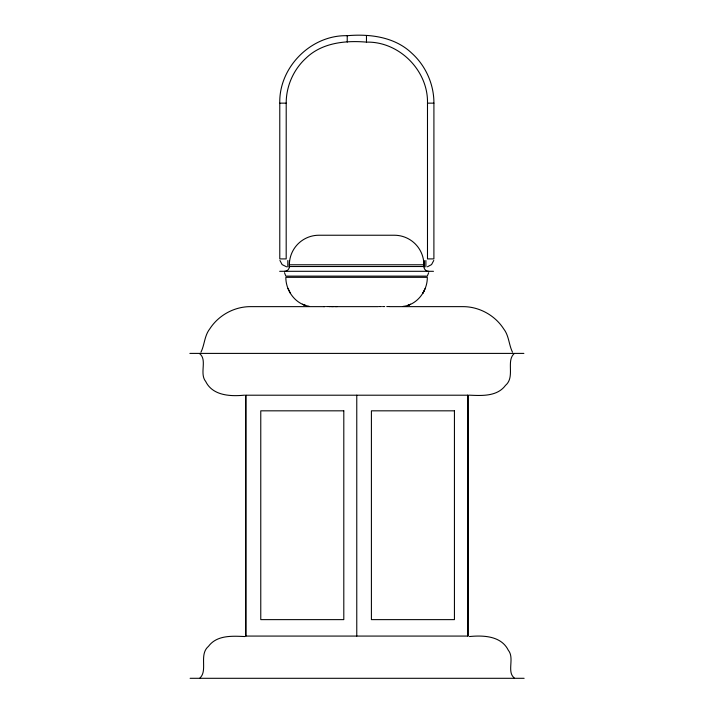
<?xml version="1.0" encoding="UTF-8"?>
<svg xmlns="http://www.w3.org/2000/svg" width="714" height="714" viewBox="0 0 714 714"><rect width="100%" height="100%" fill="white"/><g stroke="black" fill="none" stroke-linecap="round" stroke-linejoin="round"><path stroke-width="1.07" d="M279.781 103.146L279.781 258.914L286.189 258.914L286.207 103.146C286.135 86.171 293.579 69.365 306.181 57.986C322.076 42.688 345.505 40.323 366.469 42.126C399.072 41.305 428.311 70.534 427.49 103.146L427.49 258.905L433.898 258.905L433.916 103.146C433.987 84.332 425.714 65.697 411.719 53.131C394.663 36.842 369.754 33.736 347.227 35.7C311.179 34.799 278.879 67.107 279.781 103.146L286.189 103.146M433.764 260.458L431.559 264.582L427.454 266.777M403.062 306.404C417.146 304.905 427.481 291.08 427.311 277.327L285.841 277.327C285.707 290.75 295.48 304.253 309.126 306.27M423.964 291.187L422.643 293.49L425.223 288.411M428.677 272.694L427.311 276.122L285.841 276.122L284.484 272.694M200.955 352.189C204.606 344.916 204.418 335.696 209.773 328.886C218.529 315.285 234.183 306.663 250.382 306.636L324.584 306.636M514.009 353.769C505.985 361.266 515.329 377.09 505.494 385.39C497.087 396.734 481.638 395.708 469.178 395.154M199.991 677.934C208.015 670.437 198.67 654.613 208.506 646.313C216.913 634.969 232.362 635.995 244.822 636.549M427.499 103.146L433.898 103.146M284.565 271.338A4.819 4.819 0 0 0 289.375 266.518L289.375 264.778L423.884 264.778L423.884 266.518A4.819 4.819 0 0 0 428.703 271.338M289.375 266.518L423.884 266.518M279.683 271.302L433.478 271.302M323.513 306.556L325.477 306.556M326.459 306.556L329.761 306.556M331.573 306.556L333.393 306.556M335.357 306.556L337.329 306.556M379.241 306.556L381.446 306.556M382.552 306.556L384.676 306.556M386.756 306.556L388.773 306.556M329.44 306.636L378.42 306.636M389.291 306.636L463.083 306.636C479.272 306.663 494.927 315.285 503.682 328.886C509.037 335.696 508.85 344.916 512.5 352.189M189.87 353.403L523.88 353.403M244.581 395.154C230.738 396.529 212.781 395.877 205.703 381.481C199.17 373.52 207.506 359.945 199.742 353.769M469.419 636.549C483.262 635.174 501.219 635.826 508.297 650.222C514.83 658.183 506.494 671.758 514.259 677.934M190.12 678.3L524.13 678.3M286.635 266.858L282.128 264.591L279.933 260.467M290.527 293.49L287.992 288.411M467.893 395.208L467.893 636.076M467.625 410.827L467.625 619.627M425.883 260.53L425.883 266.92M424.232 260.53L424.232 266.92M366.469 35.709L366.469 42.108M356.768 395.208L356.768 636.076M347.227 35.709L347.227 42.108M289.42 260.53L289.42 266.929M287.813 260.53L287.813 266.929M245.857 395.208L245.857 636.076M289.375 264.778A29.551 29.551 0 0 1 318.926 235.236L394.333 235.236A29.551 29.551 0 0 1 423.884 264.778M410.496 304.325L408.015 305.324L410.496 304.325M468 395.208L245.75 395.208L245.75 636.076L468 636.076L468 395.208M343.8 410.827L260.771 410.827L260.771 619.627L343.8 619.627L343.8 410.827M454.434 410.827L371.405 410.827L371.405 619.627L454.434 619.627L454.434 410.827M305.217 305.324L302.611 304.325L305.217 305.324"/></g></svg>
